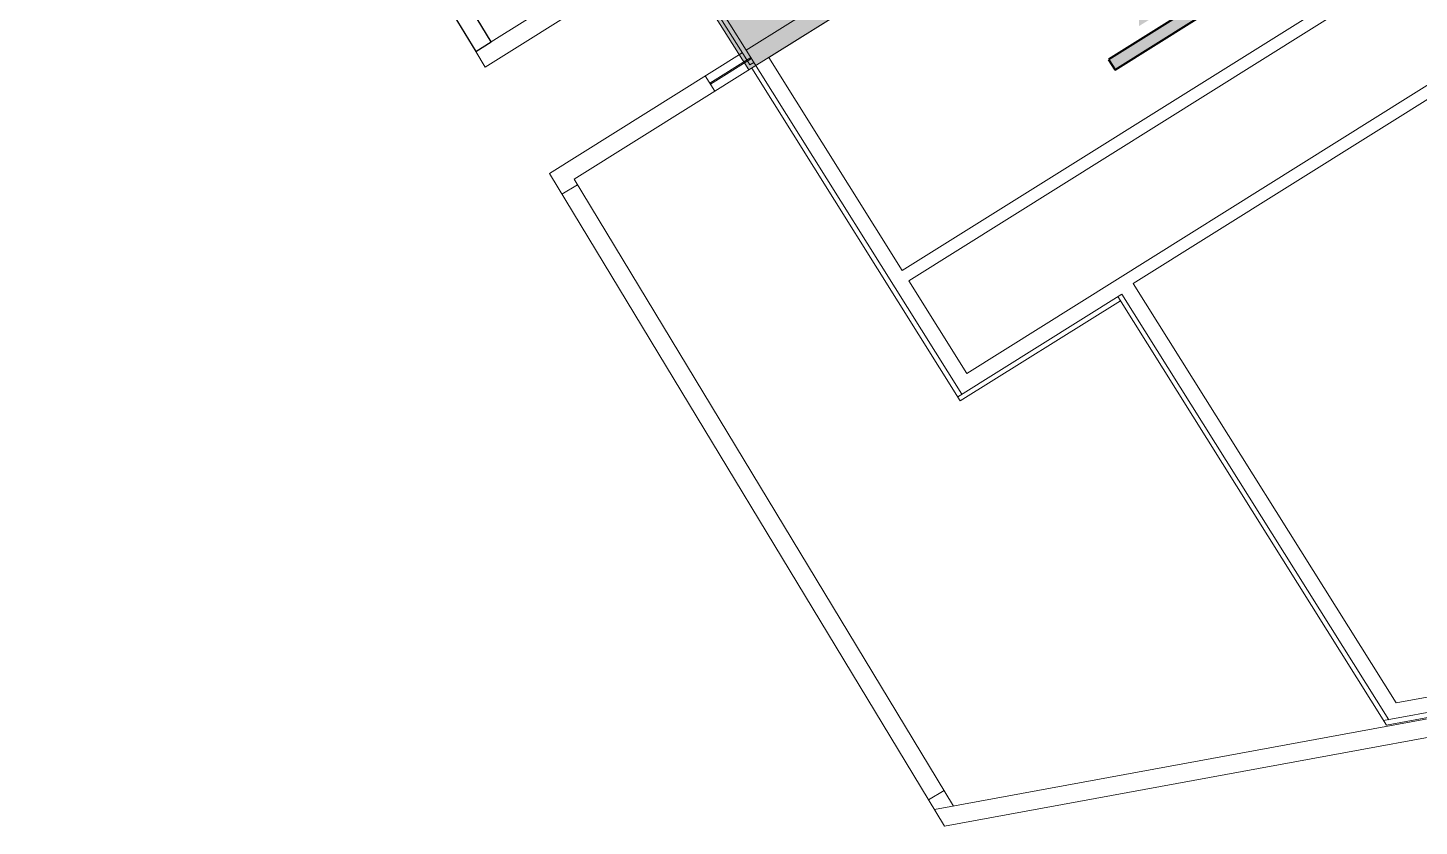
# Model space of a CAD drawing. Header units: millimetres. Extents: x -10647 to 220459, y -5491 to 72638.
# Drawn here: x 147974 to 170923, y 3878 to 17053 of the extents above; entities that cross this region are included whole.
import ezdxf

# ---------------------------------------------------------------- set-up
doc = ezdxf.new("R2010")
doc.units = ezdxf.units.MM
for name, color, linetype, lineweight in [('A-DETL-____-THIN', 9, 'Continuous', 9), ('A-DETL-____-WIDE', 9, 'Continuous', 40), ('A-DETL-GENF-OTLN', 9, 'Continuous', 9), ('A-FLOR-____-OTLN', 9, 'Continuous', 9), ('A-FLOR-HRAL-OTLN', 9, 'Continuous', 9), ('A-WALL-____-MCUT', 9, 'Continuous', 25), ('A-WALL-____-OTLN', 9, 'Continuous', 9)]:
    doc.layers.add(name, color=color, linetype=linetype, lineweight=lineweight)

# ---------------------------------------------------------------- blocks, each defined once
blk = doc.blocks.new('185-01_OBJEKT C_Central_rvt-5-schema POHLEDU D_130_6300')
at = {"layer": 'A-FLOR-____-OTLN'}
for p, q in [((-18287, 18380), (-17125, 16524)), ((-17114, 16507), (-17072, 16440)), ((-17072, 16440), (-17005, 16482))]:
    blk.add_line(p, q, dxfattribs=at)
blk = doc.blocks.new('Railing - Railing-1834831-schema POHLEDU D_130_6300')
at = {"layer": 'A-FLOR-HRAL-OTLN'}
for p, q in [((-17057, 16566), (-17735, 16141)), ((-17724, 16124), (-17046, 16549)), ((-17057, 16566), (-17046, 16549)), ((-17724, 16124), (-17735, 16141))]:
    blk.add_line(p, q, dxfattribs=at)

msp = doc.modelspace()

# ---------------------------------------------------------------- hatches: boundary and pattern name
at = {"layer": 'A-DETL-GENF-OTLN'}
h = msp.add_hatch(color=7, dxfattribs=at)
h.paths.add_polyline_path([(159864, 16357), (170412, 22971), (164661, 32153), (165848, 32896), (164020, 35804), (162838, 35064), (160364, 39013), (161551, 39756), (159707, 42690), (147977, 35336), (159836, 16402)])
h.paths.add_polyline_path([(164472, 19833), (164238, 20206), (164747, 20525), (164980, 20152), (164763, 20015)])
h.paths.add_polyline_path([(164177, 20303), (163945, 20683), (164450, 20999), (164686, 20622), (164197, 20316)])
h.paths.add_polyline_path([(161086, 24437), (161051, 24493), (161560, 24812), (161595, 24756), (161153, 24479)])
h.paths.add_polyline_path([(160990, 24591), (160754, 24968), (161263, 25286), (161499, 24909), (161020, 24609)])
h.paths.add_polyline_path([(157003, 26087), (156355, 27121), (156965, 27503), (157609, 26467), (157065, 26126)])
h.paths.add_polyline_path([(155198, 29836), (153398, 32709), (153619, 32847), (155417, 29973), (155203, 29839)])
h.paths.add_polyline_path([(157251, 30561), (157065, 30858), (157573, 31176), (157759, 30880), (157312, 30599)])
h.paths.add_polyline_path([(156932, 31070), (156747, 31366), (157340, 31738), (157526, 31441), (156952, 31082)])
h.paths.add_polyline_path([(156685, 31464), (156455, 31832), (157048, 32204), (157274, 31832), (156743, 31500)])
h.paths.add_polyline_path([(153973, 35559), (153787, 35855), (154342, 36203), (154528, 35906), (154446, 35855)])
h = msp.add_hatch(color=161, dxfattribs=at)
h.paths.add_polyline_path([(165907, 16362), (168450, 17954), (168344, 18124), (165801, 16531)])
h.paths.add_polyline_path([(166304, 17082), (167629, 17912), (166250, 18581), (166274, 17901)])

# ---------------------------------------------------------------- linework, layer by layer
at = {"layer": 'A-DETL-____-THIN'}
for p, q in [((147974, 35341), (159864, 16357)), ((159864, 16357), (170415, 22966))]:
    msp.add_line(p, q, dxfattribs=at)
at = {"layer": 'A-DETL-____-WIDE'}
for p, q in [((168344, 18124), (165801, 16531)), ((165907, 16362), (168450, 17954)), ((165801, 16531), (165907, 16362))]:
    msp.add_line(p, q, dxfattribs=at)
at = {"layer": 'A-FLOR-____-OTLN'}
msp.add_line((158736, 18422), (159824, 16685), dxfattribs=at)
at = {"layer": 'A-WALL-____-MCUT'}
for p, q in [((150389, 24879), (155361, 16662)), ((155615, 16821), (150801, 24778)), ((155361, 16662), (155615, 16821))]:
    msp.add_line(p, q, dxfattribs=at)
at = {"layer": 'A-WALL-____-OTLN'}
for p, q in [((162398, 13046), (176822, 22081)), ((176928, 21912), (162504, 12877)), ((163460, 11351), (178096, 20519)), ((177990, 20217), (166206, 12835)), ((155615, 16821), (158577, 18676)), ((158948, 18555), (155516, 16405)), ((159824, 16685), (161570, 17778)), ((161729, 17524), (160195, 16563)), ((155361, 16662), (155516, 16405)), ((156577, 14651), (159757, 16642)), ((163381, 11007), (159824, 16685)), ((160195, 16563), (162398, 13046)), ((159984, 16430), (156987, 14553)), ((163355, 10897), (159916, 16388)), ((159306, 16006), (159146, 16260)), ((163095, 3878), (156577, 14651)), ((156784, 14309), (157041, 14464)), ((156987, 14553), (163244, 4211)), ((162504, 12877), (163460, 11351)), ((166021, 12660), (163313, 10964)), ((170421, 5635), (166021, 12660)), ((166206, 12835), (170542, 5912)), ((165995, 12550), (163355, 10897)), ((170382, 5547), (165953, 12618)), ((170542, 5912), (175315, 6790)), ((170163, 5484), (175364, 6441)), ((170336, 5620), (175483, 6567)), ((175497, 6488), (170382, 5547)), ((175418, 6146), (170218, 5189)), ((162929, 4153), (170163, 5484)), ((170163, 5484), (170163, 5484)), ((170218, 5189), (163095, 3878)), ((170218, 5189), (170218, 5189)), ((162832, 4312), (163089, 4467))]:
    msp.add_line(p, q, dxfattribs=at)

# ---------------------------------------------------------------- block references
at = {"color": 50, "lineweight": 5}
msp.add_blockref('185-01_OBJEKT C_Central_rvt-5-schema POHLEDU D_130_6300', (176956, 0), dxfattribs=at)
at = {"layer": 'A-FLOR-HRAL-OTLN'}
msp.add_blockref('Railing - Railing-1834831-schema POHLEDU D_130_6300', (176956, 0), dxfattribs=at)

doc.saveas('drawing.dxf')
